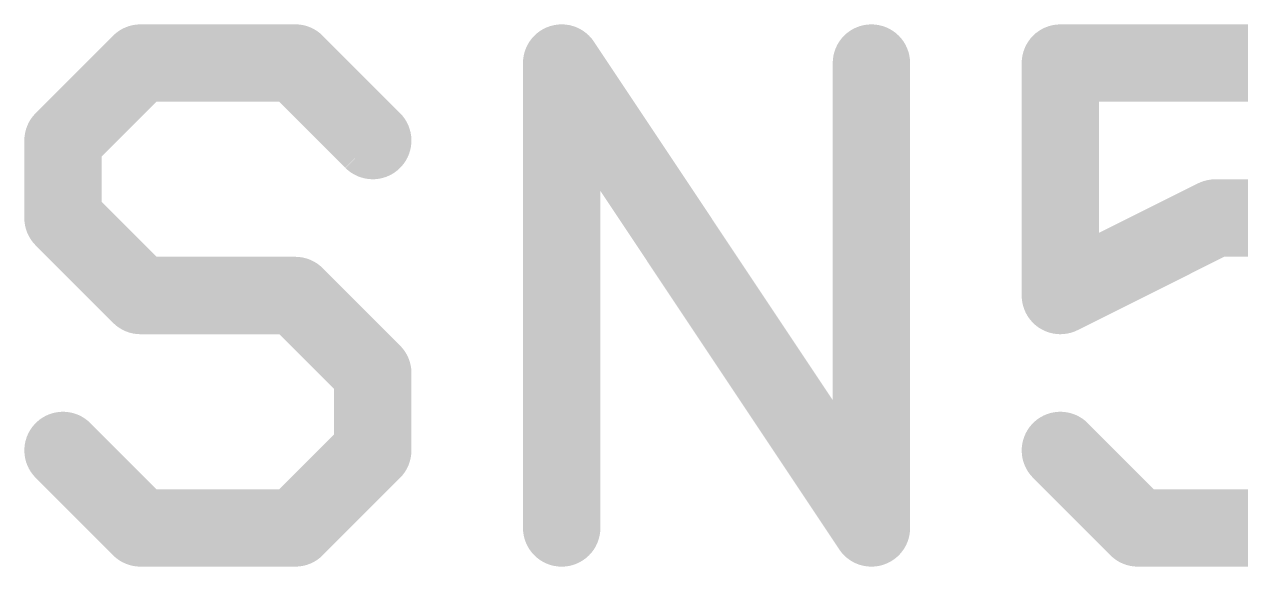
# Model space of a CAD drawing. Extents: x -35.6 to 35.6, y -20.1 to 20.1.
# Drawn here: x 7.961 to 11.156, y 1.224 to 2.648 of the extents above; entities that cross this region are included whole.
import ezdxf

# ---------------------------------------------------------------- set-up
doc = ezdxf.new("R2010")
doc.units = 0
doc.layers.add('51', color=253, linetype='CONTINUOUS')

msp = doc.modelspace()

# ---------------------------------------------------------------- linework, layer by layer
at = {"layer": '51', "const_width": 0.2032}
for points in [[(8.2664, 2.5461), (8.063, 2.3428)], [(8.6731, 2.5461), (8.2664, 2.5461)], [(8.8765, 2.3428), (8.6731, 2.5461)], [(9.3727, 1.3259), (9.3727, 2.5461)], [(9.3727, 2.5461), (10.1862, 1.3259)], [(10.1862, 1.3259), (10.1862, 2.5461)], [(11.496, 2.5461), (10.6825, 2.5461)], [(10.6825, 2.5461), (10.6825, 1.936)], [(8.063, 2.3428), (8.063, 2.1394)], [(8.063, 2.1394), (8.2664, 1.936)], [(10.6825, 1.936), (11.0892, 2.1394)], [(11.0892, 2.1394), (11.2926, 2.1394)], [(8.2664, 1.936), (8.6731, 1.936)], [(8.6731, 1.936), (8.8765, 1.7326)], [(8.8765, 1.7326), (8.8765, 1.5293)], [(8.2664, 1.3259), (8.063, 1.5293)], [(8.8765, 1.5293), (8.6731, 1.3259)], [(10.8858, 1.3259), (10.6825, 1.5293)], [(8.6731, 1.3259), (8.2664, 1.3259)], [(11.2926, 1.3259), (10.8858, 1.3259)]]:
    msp.add_lwpolyline(points, dxfattribs=at)
at = {"layer": '51', "const_width": 0.1016}
for points in [[(8.2664, 2.5969, 1), (8.2664, 2.4953)], [(8.3023, 2.5102, 1), (8.2305, 2.5821)], [(8.7091, 2.5821, 1), (8.6372, 2.5102)], [(8.6731, 2.4953, 1), (8.6731, 2.5969)], [(9.4236, 2.5461, 1), (9.3219, 2.5461)], [(9.415, 2.5743, 1), (9.3305, 2.518)], [(10.237, 2.5461, 1), (10.1354, 2.5461)], [(10.6825, 2.5969, 1), (10.6825, 2.4953)], [(10.7333, 2.5461, 1), (10.6317, 2.5461)], [(8.1138, 2.3428, 1), (8.0122, 2.3428)], [(8.0271, 2.3787, 1), (8.0989, 2.3068)], [(8.8406, 2.3068, 1), (8.9124, 2.3787)], [(8.0989, 2.1753, 1), (8.0271, 2.1035)], [(11.0892, 2.1902, 1), (11.0892, 2.0886)], [(11.1119, 2.094, 1), (11.0665, 2.1848)], [(8.0122, 2.1394, 1), (8.1138, 2.1394)], [(8.2664, 1.9868, 1), (8.2664, 1.8852)], [(8.2305, 1.9001, 1), (8.3023, 1.9719)], [(8.7091, 1.9719, 1), (8.6372, 1.9001)], [(8.6731, 1.8852, 1), (8.6731, 1.9868)], [(10.6598, 1.9815, 1), (10.7052, 1.8906)], [(10.6317, 1.936, 1), (10.7333, 1.936)], [(8.9273, 1.7326, 1), (8.8257, 1.7326)], [(8.8406, 1.6967, 1), (8.9124, 1.7686)], [(8.0989, 1.5652, 1), (8.0271, 1.4934)], [(8.9124, 1.4934, 1), (8.8406, 1.5652)], [(10.7184, 1.5652, 1), (10.6466, 1.4934)], [(8.8257, 1.5293, 1), (8.9273, 1.5293)], [(8.2664, 1.3767, 1), (8.2664, 1.2751)], [(8.2305, 1.29, 1), (8.3023, 1.3618)], [(8.6372, 1.3618, 1), (8.7091, 1.29)], [(8.6731, 1.2751, 1), (8.6731, 1.3767)], [(10.8858, 1.3767, 1), (10.8858, 1.2751)], [(10.8499, 1.29, 1), (10.9218, 1.3618)], [(9.3219, 1.3259, 1), (9.4236, 1.3259)], [(10.1354, 1.3259, 1), (10.237, 1.3259)], [(10.144, 1.2977, 1), (10.2285, 1.3541)]]:
    msp.add_lwpolyline(points, format="xyb", dxfattribs=at)

doc.saveas('drawing.dxf')
